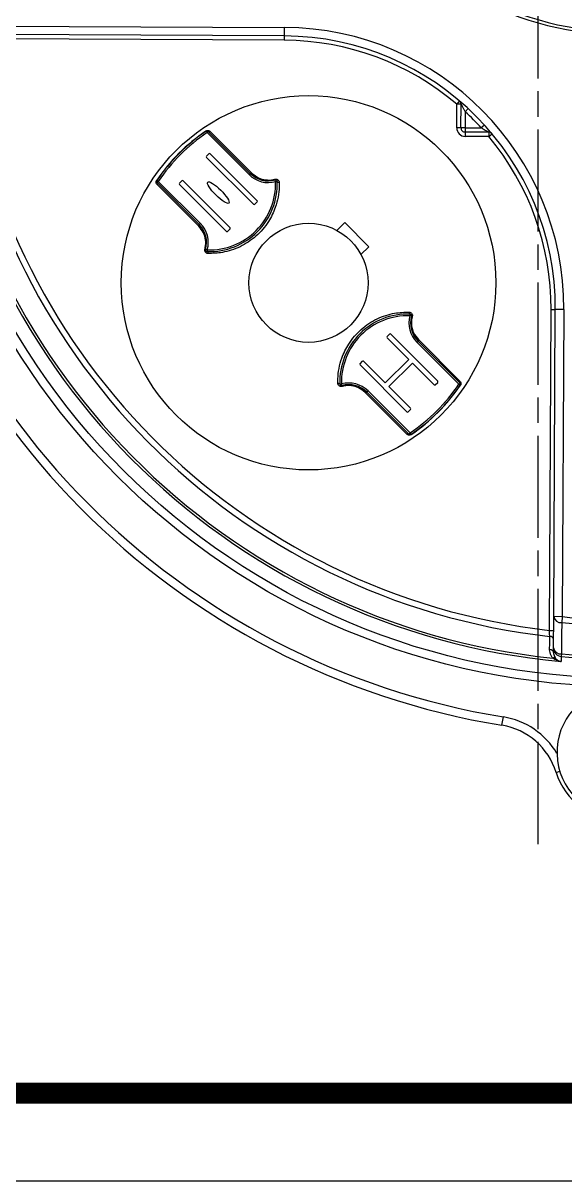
# Model space of a CAD drawing. Header units: millimetres. Extents: x 7829 to 9013, y 2050 to 2917.
# Drawn here: x 8129.6 to 8193.2, y 2050.4 to 2186.5 of the extents above; entities that cross this region are included whole.
import ezdxf

# ---------------------------------------------------------------- set-up
doc = ezdxf.new("R2010")
doc.units = ezdxf.units.MM
doc.linetypes.add('AM_ISO08W050', pattern=[18, 12, -1.5, 3, -1.5])
doc.layers.add('AM_7', color=4, linetype='AM_ISO08W050', lineweight=25)

msp = doc.modelspace()

# ---------------------------------------------------------------- linework, layer by layer
at = {"color": 7, "linetype": 'Continuous', "lineweight": 25}
for p, q in [((8124.168, 2186.129), (8160.264, 2185.946)), ((8160.264, 2185.946), (8160.259, 2184.946)), ((8160.257, 2184.446), (8122.542, 2184.638)), ((8160.259, 2184.946), (8124.163, 2185.129)), ((8160.259, 2184.946), (8160.257, 2184.446)), ((8180.514, 2174.153), (8180.528, 2176.922)), ((8180.853, 2177.303), (8180.528, 2176.922)), ((8181.028, 2176.919), (8180.528, 2176.922)), ((8181.014, 2174.151), (8181.028, 2176.919)), ((8181.864, 2176.403), (8181.524, 2176.037)), ((8181.524, 2176.037), (8181.514, 2174.148)), ((8151.064, 2173.768), (8151.077, 2173.748)), ((8151.077, 2173.748), (8151.189, 2173.582)), ((8151.331, 2173.723), (8151.189, 2173.582)), ((8156.122, 2168.649), (8151.189, 2173.582)), ((8151.331, 2173.723), (8156.263, 2168.791)), ((8151.566, 2173.72), (8156.459, 2168.827)), ((8181.014, 2174.151), (8180.514, 2174.153)), ((8181.514, 2174.148), (8181.014, 2174.151)), ((8181.512, 2173.648), (8181.509, 2173.148)), ((8181.514, 2174.148), (8181.512, 2173.648)), ((8184.28, 2173.634), (8181.512, 2173.648)), ((8181.514, 2174.148), (8183.403, 2174.139)), ((8183.773, 2174.475), (8183.403, 2174.139)), ((8184.28, 2173.634), (8184.278, 2173.134)), ((8184.278, 2173.134), (8184.662, 2173.455)), ((8184.278, 2173.134), (8181.509, 2173.148)), ((8151.127, 2170.816), (8151.409, 2171.099)), ((8151.127, 2170.675), (8156.642, 2165.159)), ((8151.551, 2171.099), (8157.066, 2165.584)), ((8145.276, 2167.98), (8145.296, 2167.966)), ((8145.296, 2167.966), (8145.462, 2167.854)), ((8156.263, 2168.791), (8156.122, 2168.649)), ((8159.241, 2167.829), (8159.188, 2168.022)), ((8145.32, 2167.713), (8145.462, 2167.854)), ((8150.253, 2162.78), (8145.32, 2167.713)), ((8150.217, 2162.585), (8145.324, 2167.477)), ((8145.462, 2167.854), (8150.394, 2162.922)), ((8147.945, 2167.634), (8148.227, 2167.917)), ((8147.945, 2167.493), (8153.46, 2161.977)), ((8148.369, 2167.917), (8153.884, 2162.402)), ((8159.241, 2167.829), (8159.441, 2167.835)), ((8156.783, 2165.159), (8157.066, 2165.442)), ((8150.394, 2162.922), (8150.253, 2162.78)), ((8167.355, 2163.003), (8166.441, 2162.089)), ((8170.183, 2160.174), (8167.355, 2163.003)), ((8153.601, 2161.977), (8153.884, 2162.26)), ((8151.215, 2159.802), (8151.022, 2159.856)), ((8151.215, 2159.802), (8151.209, 2159.602)), ((8169.27, 2159.261), (8170.183, 2160.174)), ((8175.015, 2152.261), (8175.009, 2152.061)), ((8175.202, 2152.007), (8175.009, 2152.061)), ((8191.405, 2115.073), (8191.596, 2152.787)), ((8191.596, 2152.787), (8192.096, 2152.785)), ((8191.913, 2116.688), (8192.096, 2152.785)), ((8193.096, 2152.78), (8192.096, 2152.785)), ((8193.096, 2152.78), (8192.913, 2116.683)), ((8172.34, 2149.603), (8172.623, 2149.886)), ((8172.34, 2149.462), (8174.885, 2146.916)), ((8172.764, 2149.886), (8178.279, 2144.37)), ((8175.83, 2148.941), (8175.971, 2149.083)), ((8180.762, 2144.009), (8175.83, 2148.941)), ((8175.971, 2149.083), (8180.904, 2144.15)), ((8176.007, 2149.279), (8180.9, 2144.386)), ((8169.158, 2146.421), (8169.441, 2146.704)), ((8169.158, 2146.28), (8174.673, 2140.764)), ((8169.582, 2146.704), (8172.128, 2144.158)), ((8172.128, 2144.158), (8174.885, 2146.916)), ((8172.552, 2143.734), (8175.31, 2146.492)), ((8175.31, 2146.492), (8177.855, 2143.946)), ((8166.783, 2144.028), (8166.983, 2144.034)), ((8167.036, 2143.842), (8166.983, 2144.034)), ((8172.552, 2143.734), (8175.097, 2141.188)), ((8177.997, 2143.946), (8178.279, 2144.229)), ((8180.762, 2144.009), (8180.904, 2144.15)), ((8180.762, 2144.009), (8180.928, 2143.897)), ((8180.928, 2143.897), (8180.948, 2143.883)), ((8174.658, 2138.144), (8169.765, 2143.036)), ((8169.961, 2143.072), (8170.102, 2143.214)), ((8174.893, 2138.14), (8169.961, 2143.072)), ((8170.102, 2143.214), (8175.035, 2138.281)), ((8174.815, 2140.764), (8175.097, 2141.047)), ((8175.035, 2138.281), (8174.893, 2138.14)), ((8175.035, 2138.281), (8175.147, 2138.115)), ((8175.147, 2138.115), (8175.16, 2138.095)), ((8191.895, 2113.006), (8191.913, 2116.688)), ((8192.913, 2116.683), (8191.913, 2116.688)), ((8192.913, 2116.683), (8192.845, 2115.979)), ((8191.405, 2115.073), (8191.905, 2115.07)), ((8191.892, 2112.459), (8191.895, 2113.006)), ((8192.829, 2112.297), (8192.802, 2112.005)), ((8185.833, 2103.914), (8185.993, 2104.901)), ((8192.19, 2098.381), (8192.629, 2098.517))]:
    msp.add_line(p, q, dxfattribs=at)
msp.add_line((7829.102, 2050.361), (9012.977, 2050.361))
at = {"const_width": 2.475}
msp.add_lwpolyline([(9002.664, 2906.299), (7880.664, 2906.299), (7880.664, 2060.674), (9002.664, 2060.674)], close=True, dxfattribs=at)
at = {"color": 7, "linetype": 'Continuous', "lineweight": 25, "flags": 128}
for points in [[(8156.459, 2168.827), (8156.432, 2168.807), (8156.403, 2168.791), (8156.375, 2168.779), (8156.348, 2168.772), (8156.322, 2168.769), (8156.299, 2168.772), (8156.279, 2168.779), (8156.263, 2168.791)], [(8159.441, 2167.835), (8159.446, 2167.814), (8159.46, 2167.795), (8159.482, 2167.778), (8159.511, 2167.763), (8159.546, 2167.752), (8159.585, 2167.745), (8159.627, 2167.743), (8159.669, 2167.744)], [(8150.253, 2162.78), (8150.265, 2162.764), (8150.272, 2162.744), (8150.274, 2162.721), (8150.272, 2162.696), (8150.265, 2162.668), (8150.253, 2162.64), (8150.237, 2162.612), (8150.217, 2162.585)], [(8151.209, 2159.602), (8151.229, 2159.597), (8151.249, 2159.583), (8151.266, 2159.561), (8151.28, 2159.532), (8151.291, 2159.497), (8151.298, 2159.458), (8151.301, 2159.417), (8151.299, 2159.374)], [(8174.925, 2152.489), (8174.923, 2152.447), (8174.926, 2152.405), (8174.933, 2152.366), (8174.944, 2152.331), (8174.958, 2152.302), (8174.975, 2152.28), (8174.995, 2152.266), (8175.015, 2152.261)], [(8175.971, 2149.083), (8175.959, 2149.099), (8175.952, 2149.119), (8175.95, 2149.142), (8175.952, 2149.168), (8175.959, 2149.195), (8175.971, 2149.223), (8175.987, 2149.251), (8176.007, 2149.279)], [(8166.555, 2144.119), (8166.597, 2144.121), (8166.639, 2144.118), (8166.678, 2144.111), (8166.713, 2144.1), (8166.742, 2144.085), (8166.764, 2144.068), (8166.778, 2144.049), (8166.783, 2144.028)], [(8169.765, 2143.036), (8169.792, 2143.056), (8169.821, 2143.072), (8169.849, 2143.084), (8169.876, 2143.092), (8169.902, 2143.094), (8169.925, 2143.092), (8169.945, 2143.084), (8169.961, 2143.072)], [(8192.845, 2115.979), (8192.839, 2114.562), (8192.829, 2112.297)], [(8191.431, 2112.813), (8191.435, 2113.522), (8191.44, 2114.357)], [(8192.802, 2112.005), (8192.802, 2111.953), (8192.801, 2111.743), (8192.8, 2111.405)]]:
    msp.add_lwpolyline(points, dxfattribs=at)
at = {"color": 7, "linetype": 'Continuous', "lineweight": 25}
for centre, radius in [((8200.299, 2192.744), 84.295), ((8200.299, 2192.744), 83.295), ((8163.112, 2155.932), 22), ((8163.112, 2155.932), 7)]:
    msp.add_circle(centre, radius, dxfattribs=at)
for centre, radius, start, end in [((8200.299, 2192.744), 81.085, 354.69508, 184.72391), ((8200.299, 2192.744), 80.793, 354.69508, 184.72391), ((8200.299, 2192.744), 77.125, 354.45375, 184.96523), ((8200.299, 2192.744), 76.418, 354.45375, 184.96523), ((8200.451, 2222.743), 37.707, 214.3602, 325.05878), ((8200.451, 2222.743), 37.354, 214.3602, 325.05878), ((8200.299, 2192.744), 81.683, 184.68665, 264.73234), ((8160.097, 2152.947), 33, 359.70949, 89.70949), ((8200.299, 2192.744), 81.391, 185.4169, 264.00208), ((8200.299, 2192.744), 78.885, 185.8675, 263.55148), ((8200.299, 2192.744), 78.178, 185.95138, 263.4676), ((8160.097, 2152.947), 31.5, 49.56251, 89.70949), ((8160.097, 2152.947), 32, 359.70949, 89.70949), ((8200.299, 2192.744), 90, 188.6687, 260.75028), ((8200.299, 2192.744), 89, 188.6687, 260.75028), ((8180.528, 2176.922), 0.5, 359.70949, 49.56251), ((8160.097, 2152.947), 31.5, 42.27997, 47.13901), ((8163.112, 2155.932), 21.524, 124.039, 145.961), ((8163.112, 2155.932), 21.5, 124.039, 145.961), ((8163.112, 2155.932), 21.3, 124.039, 145.961), ((8151.189, 2173.582), 0.2, 45, 124.039), ((8151.451, 2173.86), 0.182, 228.62254, 309.53626), ((8181.514, 2174.148), 1, 179.70949, 269.70949), ((8181.514, 2174.148), 0.5, 179.70949, 269.70949), ((8184.278, 2173.134), 0.5, 39.85647, 89.70949), ((8160.097, 2152.947), 31.5, 359.70949, 39.85647), ((8151.197, 2170.745), 0.1, 135, 225), ((8151.48, 2171.028), 0.1, 45, 135), ((8145.462, 2167.854), 0.2, 145.961, 225), ((8158.385, 2170.912), 3.2, 225, 285.53097), ((8158.385, 2170.912), 3, 225, 285.53097), ((8158.508, 2167.915), 0.689, 8.91037, 16.87572), ((8159.241, 2167.829), 0.2, 1.6906, 105.53097), ((8145.184, 2167.593), 0.182, 320.46374, 41.37746), ((8148.015, 2167.564), 0.1, 135, 225), ((8148.298, 2167.846), 0.1, 45, 135), ((8151.445, 2167.599), 8, 268.3094, 1.6906), ((8151.445, 2167.599), 7.8, 268.3094, 1.6906), ((8156.996, 2165.513), 0.1, 315, 45), ((8156.713, 2165.23), 0.1, 225, 315), ((8148.131, 2160.659), 3, 344.46903, 45), ((8148.131, 2160.659), 3.2, 344.46903, 45), ((8153.531, 2162.048), 0.1, 225, 315), ((8153.814, 2162.331), 0.1, 315, 45), ((8151.129, 2160.536), 0.689, 253.12428, 261.08963), ((8151.215, 2159.802), 0.2, 164.46903, 268.3094), ((8174.779, 2144.264), 8, 88.3094, 181.6906), ((8174.779, 2144.264), 7.8, 88.3094, 181.6906), ((8178.093, 2151.204), 3.2, 164.46903, 225), ((8175.009, 2152.061), 0.2, 344.46903, 88.3094), ((8178.093, 2151.204), 3, 164.46903, 225), ((8175.095, 2151.327), 0.689, 73.12428, 81.08963), ((8172.41, 2149.532), 0.1, 135, 225), ((8172.693, 2149.815), 0.1, 45, 135), ((8169.228, 2146.35), 0.1, 135, 225), ((8169.511, 2146.633), 0.1, 45, 135), ((8166.983, 2144.034), 0.2, 181.6906, 285.53097), ((8167.839, 2140.951), 3.2, 45, 105.53097), ((8167.839, 2140.951), 3, 45, 105.53097), ((8167.717, 2143.948), 0.689, 188.91037, 196.87572), ((8163.112, 2155.932), 21.3, 304.039, 325.961), ((8163.112, 2155.932), 21.5, 304.039, 325.961), ((8163.112, 2155.932), 21.524, 304.039, 325.961), ((8177.926, 2144.017), 0.1, 225, 315), ((8178.209, 2144.3), 0.1, 315, 45), ((8181.04, 2144.27), 0.182, 140.46374, 221.37746), ((8180.762, 2144.009), 0.2, 325.961, 45), ((8174.744, 2140.835), 0.1, 225, 315), ((8175.027, 2141.118), 0.1, 315, 45), ((8174.773, 2138.004), 0.182, 48.62254, 129.53626), ((8175.035, 2138.281), 0.2, 225, 304.039), ((8192.769, 2116.846), 0.87, 190.4703, 274.99645), ((8200.299, 2192.744), 76.418, 264.45375, 274.96523), ((8200.299, 2192.744), 77.125, 264.45375, 274.96523), ((8191.474, 2113.926), 0.433, 10.36969, 94.52666), ((8191.466, 2112.381), 0.433, 10.38259, 94.58775), ((8192.752, 2113.165), 0.871, 190.49783, 275.12239), ((8192.895, 2113.001), 1, 179.71823, 264.70777), ((8200.299, 2192.744), 80.793, 264.69508, 274.72391), ((8191.947, 2111.529), 0.309, 52.26517, 119.49357), ((8200.299, 2192.744), 81.085, 264.69508, 274.72391), ((8199.833, 2100.745), 7.54, 99.75091, 90), ((8184.547, 2096.018), 9, 30.5929, 80.75028), ((8184.547, 2096.018), 8, 17.18342, 80.75028), ((8199.833, 2100.745), 8, 197.18342, 342.23557)]:
    msp.add_arc(centre, radius, start, end, dxfattribs=at)
msp.add_ellipse((8152.505, 2166.538), major_axis=(-1.237, 1.237), ratio=0.2285714, dxfattribs=at)
for points, knots in [([(8181.028, 2176.919), (8181.03, 2176.917), (8181.032, 2176.912), (8181.055, 2176.875), (8181.106, 2176.786), (8181.217, 2176.593), (8181.363, 2176.333), (8181.471, 2176.133), (8181.524, 2176.037)], [0, 0, 0, 0, 0.0747834, 0.1171049, 0.2469691, 0.4436804, 0.7296183, 1, 1, 1, 1]), ([(8151.064, 2173.768), (8151.084, 2173.78), (8151.128, 2173.807), (8151.213, 2173.833), (8151.331, 2173.841), (8151.46, 2173.807), (8151.53, 2173.749), (8151.566, 2173.72)], [0, 0, 0, 0, 0.08536983, 0.19079859, 0.35642346, 0.66647129, 1, 1, 1, 1]), ([(8183.403, 2174.139), (8183.515, 2174.076), (8183.723, 2173.961), (8183.985, 2173.809), (8184.164, 2173.703), (8184.255, 2173.65), (8184.279, 2173.635), (8184.28, 2173.634), (8184.28, 2173.634)], [0, 0, 0, 0, 0.3152493, 0.5838075, 0.7689333, 0.9015481, 0.9769471, 1, 1, 1, 1]), ([(8145.324, 2167.477), (8145.281, 2167.533), (8145.216, 2167.616), (8145.202, 2167.773), (8145.223, 2167.874), (8145.248, 2167.936), (8145.269, 2167.97), (8145.276, 2167.98)], [0, 0, 0, 0, 0.4935098, 0.7465115, 0.851032, 0.9564885, 1, 1, 1, 1]), ([(8156.459, 2168.827), (8156.705, 2168.623), (8157.15, 2168.254), (8158.05, 2167.994), (8158.736, 2168.006), (8159.101, 2168.098), (8159.166, 2168.115)], [0, 0, 0, 0, 0.3569261, 0.6455881, 0.9359573, 1, 1, 1, 1]), ([(8159.166, 2168.115), (8159.206, 2168.122), (8159.286, 2168.137), (8159.405, 2168.112), (8159.514, 2168.056), (8159.605, 2167.962), (8159.659, 2167.852), (8159.666, 2167.774), (8159.669, 2167.744)], [0, 0, 0, 0, 0.1540842, 0.3077863, 0.4712038, 0.6571656, 0.8674974, 1, 1, 1, 1]), ([(8159.669, 2167.744), (8159.671, 2167.566), (8159.68, 2166.607), (8159.383, 2165.004), (8158.411, 2162.989), (8156.995, 2161.326), (8155.085, 2160.075), (8153.103, 2159.427), (8151.862, 2159.391), (8151.299, 2159.374)], [0, 0, 0, 0, 0.04393713, 0.23629304, 0.37282189, 0.53572822, 0.69861004, 0.86320068, 1, 1, 1, 1]), ([(8150.929, 2159.877), (8150.945, 2159.943), (8151.038, 2160.307), (8151.05, 2160.994), (8150.79, 2161.894), (8150.421, 2162.339), (8150.217, 2162.585)], [0, 0, 0, 0, 0.06404267, 0.35441194, 0.64307395, 1, 1, 1, 1]), ([(8151.299, 2159.374), (8151.241, 2159.384), (8151.131, 2159.401), (8151.003, 2159.506), (8150.93, 2159.634), (8150.907, 2159.766), (8150.922, 2159.842), (8150.929, 2159.877)], [0, 0, 0, 0, 0.257956, 0.4849143, 0.7035846, 0.8642778, 1, 1, 1, 1]), ([(8166.555, 2144.119), (8166.553, 2144.297), (8166.544, 2145.256), (8166.841, 2146.859), (8167.814, 2148.875), (8169.229, 2150.537), (8171.139, 2151.788), (8173.121, 2152.436), (8174.362, 2152.473), (8174.925, 2152.489)], [0, 0, 0, 0, 0.04393713, 0.23629304, 0.37282189, 0.53572822, 0.69861004, 0.86320068, 1, 1, 1, 1]), ([(8174.925, 2152.489), (8174.983, 2152.48), (8175.093, 2152.462), (8175.221, 2152.357), (8175.294, 2152.229), (8175.317, 2152.097), (8175.302, 2152.021), (8175.295, 2151.986)], [0, 0, 0, 0, 0.257956, 0.4849143, 0.7035846, 0.8642778, 1, 1, 1, 1]), ([(8175.295, 2151.986), (8175.279, 2151.92), (8175.186, 2151.556), (8175.174, 2150.869), (8175.434, 2149.97), (8175.803, 2149.525), (8176.007, 2149.279)], [0, 0, 0, 0, 0.06404267, 0.35441194, 0.64307395, 1, 1, 1, 1]), ([(8167.058, 2143.748), (8167.018, 2143.741), (8166.938, 2143.726), (8166.819, 2143.751), (8166.71, 2143.807), (8166.619, 2143.901), (8166.565, 2144.011), (8166.558, 2144.089), (8166.555, 2144.119)], [0, 0, 0, 0, 0.1540842, 0.3077863, 0.4712038, 0.6571656, 0.8674974, 1, 1, 1, 1]), ([(8169.765, 2143.036), (8169.519, 2143.24), (8169.074, 2143.609), (8168.174, 2143.87), (8167.488, 2143.857), (8167.123, 2143.765), (8167.058, 2143.748)], [0, 0, 0, 0, 0.3569261, 0.6455881, 0.9359573, 1, 1, 1, 1]), ([(8180.9, 2144.386), (8180.943, 2144.331), (8181.008, 2144.247), (8181.022, 2144.091), (8181.001, 2143.989), (8180.976, 2143.927), (8180.955, 2143.893), (8180.948, 2143.883)], [0, 0, 0, 0, 0.4935098, 0.7465115, 0.851032, 0.9564885, 1, 1, 1, 1]), ([(8175.16, 2138.095), (8175.14, 2138.083), (8175.096, 2138.057), (8175.011, 2138.031), (8174.893, 2138.022), (8174.764, 2138.057), (8174.694, 2138.114), (8174.658, 2138.144)], [0, 0, 0, 0, 0.0853698, 0.1907986, 0.3564235, 0.6664713, 1, 1, 1, 1]), ([(8191.44, 2114.357), (8191.438, 2114.384), (8191.433, 2114.494), (8191.422, 2114.731), (8191.411, 2114.959), (8191.405, 2115.073)], [0, 0, 0, 0, 0.1363861, 0.5678689, 1, 1, 1, 1]), ([(8191.794, 2111.798), (8191.72, 2111.901), (8191.489, 2112.22), (8191.454, 2112.574), (8191.431, 2112.813)], [0, 0, 0, 0, 0.3221832, 1, 1, 1, 1]), ([(8191.892, 2112.459), (8191.906, 2112.299), (8191.926, 2112.067), (8192.086, 2111.844), (8192.136, 2111.774)], [0, 0, 0, 0, 0.6864243, 1, 1, 1, 1]), ([(8192.8, 2111.405), (8192.798, 2111.405), (8192.615, 2111.426), (8192.259, 2111.5), (8191.947, 2111.7), (8191.794, 2111.798)], [0, 0, 0, 0, 0.0060719, 0.5136077, 1, 1, 1, 1]), ([(8192.136, 2111.774), (8192.235, 2111.68), (8192.438, 2111.488), (8192.676, 2111.422), (8192.798, 2111.405), (8192.8, 2111.405)], [0, 0, 0, 0, 0.4861158, 0.993945, 1, 1, 1, 1])]:
    msp.add_open_spline(points, degree=3, knots=knots, dxfattribs=at)
at = {"layer": 'AM_7'}
msp.add_line((8190.099, 2089.95), (8190.099, 2295.538), dxfattribs=at)

doc.saveas('drawing.dxf')
